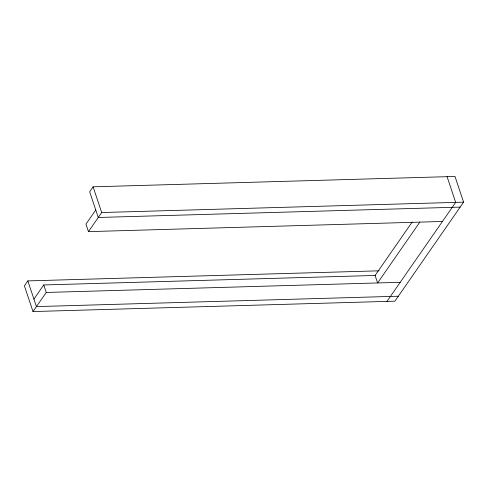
<?xml version="1.0" encoding="UTF-8"?>
<svg xmlns="http://www.w3.org/2000/svg" width="488" height="488" viewBox="0 0 488 488"><rect width="100%" height="100%" fill="white"/><g stroke="black" fill="none" stroke-linecap="round" stroke-linejoin="round"><path stroke-width="0.73" d="M379.066 270.822L27.834 280.893L24.4 285.846L33.001 311.551L394.896 301.169L463.6 202.154L454.999 176.449L93.104 186.831L89.67 191.784L98.271 217.483L460.166 207.107M33.928 299.101L43.743 284.955L375.644 275.439M95.764 209.986L85.949 224.132L88.456 231.629L442.433 221.479M33.001 311.551L46.25 292.452L43.743 284.955M88.456 231.629L101.705 212.536L93.104 186.831M412.14 222.077L375.101 275.452L377.608 282.949L419.814 222.125M386.978 301.395L455.682 202.38L447.081 176.68M101.705 212.536L463.6 202.154M46.25 292.452L400.227 282.302M398.33 296.216L36.435 306.598L27.834 280.893"/></g></svg>
